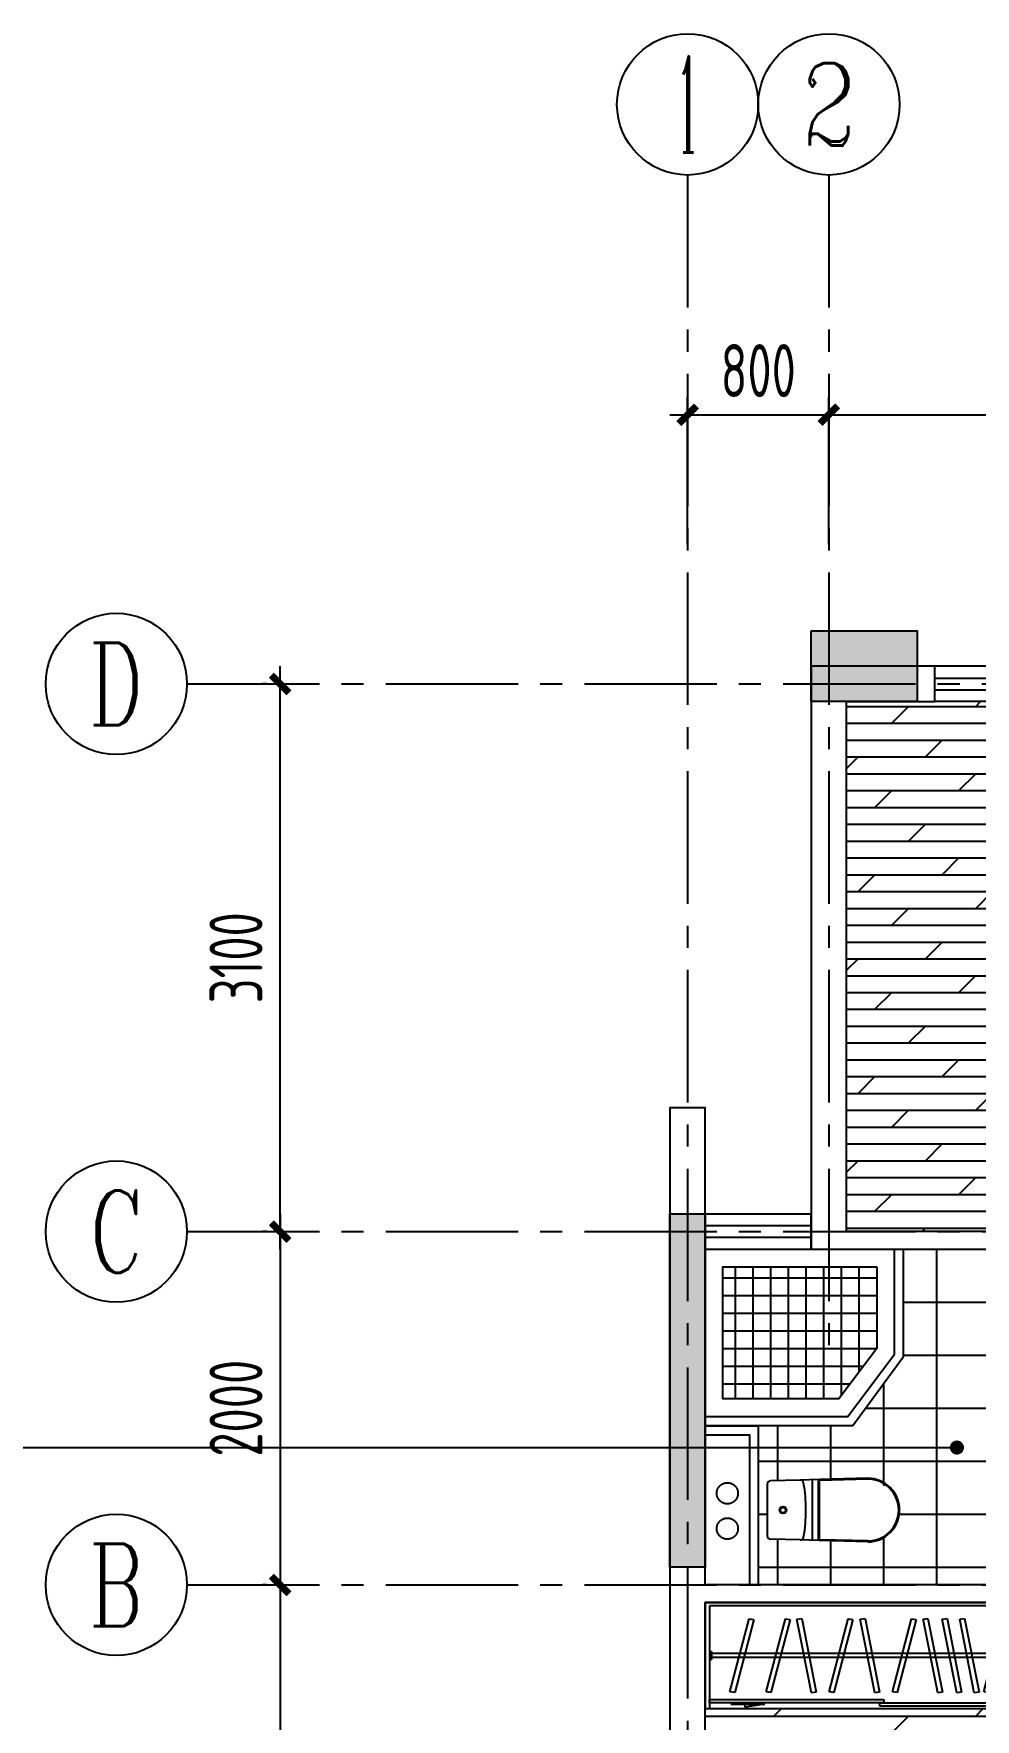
# Model space of a CAD drawing. Header units: millimetres. Extents: x -114775 to 80892, y -123028 to 12078.
# Drawn here: x 22771 to 28103, y -95890 to -86348 of the extents above; entities that cross this region are included whole.
import ezdxf
from ezdxf.enums import TextEntityAlignment as Align

# ---------------------------------------------------------------- set-up
doc = ezdxf.new("R2010")
doc.units = ezdxf.units.MM
doc.header["$LTSCALE"] = 1000
for name, pattern in [('CENTER', [50.8, 31.75, -6.35, 6.35, -6.35]), ('CENTER2', [1.125, 0.75, -0.125, 0.125, -0.125]), ('DASH', [0.35, 0.25, -0.1]), ('PS', [3200, 1500, -200, 1500])]:
    doc.linetypes.add(name, pattern=pattern)
doc.layers.get('0').update_dxf_attribs({"linetype": 'CONTINUOUS'})
doc.layers.get('Defpoints').update_dxf_attribs({"color": 6, "linetype": 'CONTINUOUS'})
for name, color, linetype in [('6#轴网(1-4)20181120$0$11 12 17 18 19 20 21 22-ZW$0$AXIS_轴号_A', 8, 'CONTINUOUS'), ('6#轴网(1-4)20181120$0$11 12 17 18 19 20 21 22-ZW$0$AXIS_轴文_A', 8, 'CONTINUOUS'), ('6#轴网(1-4)20181120$0$AXIS_TEXT', 8, 'CONTINUOUS'), ('A-Lvtry', 5, 'CONTINUOUS'), ('AXIS', 253, 'CENTER'), ('DIM', 3, 'CONTINUOUS'), ('PS', 6, 'PS'), ('PUB_HATCH', 8, 'CONTINUOUS'), ('PUB_TEXT', 7, 'CONTINUOUS'), ('WALL', 2, 'CONTINUOUS'), ('WINDOW', 4, 'CONTINUOUS'), ('剪力墙', 6, 'CONTINUOUS')]:
    doc.layers.add(name, color=color, linetype=linetype)
doc.layers.add('A-FUR', color=8, linetype='CONTINUOUS', plot=False)
doc.styles.add('6#轴网(1-4)20181120$0$11 12 17 18 19 20 21 22-ZW$0$_TCH_AXIS', font='COMPLEX', dxfattribs={"bigfont": 'GBCBIG'})
doc.styles.add('6#轴网(1-4)20181120$0$COMPLEX', font='COMPLEX')
doc.styles.add('ZZ', font='tssdeng.shx', dxfattribs={"width": 0.7, "bigfont": 'tssdchn.shx'})
doc.dimstyles.new('TSSD_100_100', dxfattribs={"dimtxt": 300, "dimasz": 100, "dimexe": 100, "dimexo": 250, "dimgap": 100, "dimtad": 1, "dimdec": 0, "dimzin": 0, "dimdsep": 46, "dimtxsty": 'ZZ', "dimblk": 'ARCHTICK', "dimcen": 0, "dimdle": 100, "dimclrd": 256, "dimclrt": 7, "dimadec": 0, "dimazin": 0, "dimtfac": 1, "dimtdec": 0, "dimtix": 1, "dimtmove": 2, "dimatfit": 3, "dimfxl": 0, "dimtolj": 1, "dimtzin": 0, "dimarcsym": 0})

# ---------------------------------------------------------------- blocks, each defined once
blk = doc.blocks.new('u5g')
at = {"color": 8, "linetype": 'DASH', "ltscale": 20}
for p, q in [((28966, -300), (28976, -300)), ((28976, -300), (28976, -350)), ((30641, -312.5), (28976, -312.5)), ((30651, -300), (30641, -300)), ((30641, -300), (30641, -350)), ((28966, -350), (28976, -350)), ((30641, -337.5), (28976, -337.5)), ((30651, -350), (30641, -350))]:
    blk.add_line(p, q, dxfattribs=at)
at = {"color": 8, "ltscale": 20}
for p, q in [((29071, -623), (29236.1, -623)), ((29236.1, -623), (29141.1, -641.9)), ((29141.1, -641.9), (29141.1, -623)), ((30380.9, -595), (30476, -576.1)), ((30546.1, -595), (30380.9, -595)), ((30476, -576.1), (30476, -595))]:
    blk.add_line(p, q, dxfattribs=at)
at = {"linetype": 'DASH', "ltscale": 20}
for points in [[(30671, 0), (28946, 0), (28946, -650), (30671, -650)], [(28966, -595), (29818.5, -595), (29818.5, -615), (28966, -615)], [(29798.5, -615), (30651, -615), (30651, -635), (29798.5, -635)]]:
    blk.add_lwpolyline(points, close=True, dxfattribs=at)
blk.add_lwpolyline([(30651, -650), (30651, -20), (28966, -20), (28966, -650)], dxfattribs=at)
at = {"color": 8, "linetype": 'DASH', "ltscale": 20}
for points in [[(29066.6, -547.7), (29160.1, -99.8), (29183.1, -104.6), (29089.6, -552.5)], [(29243.3, -547.7), (29336.9, -99.8), (29359.9, -104.6), (29266.3, -552.5)], [(29464.6, -554.1), (29393.8, -102.1), (29417, -98.4), (29487.8, -550.4)], [(29550.7, -547.7), (29644.2, -99.8), (29667.2, -104.6), (29573.7, -552.5)], [(29773.7, -554.1), (29702.9, -102.1), (29726.1, -98.4), (29796.9, -550.4)], [(29859.8, -547.7), (29953.3, -99.8), (29976.3, -104.6), (29882.8, -552.5)], [(30081.1, -554.1), (30010.3, -102.1), (30033.5, -98.4), (30104.3, -550.4)], [(30174.3, -554.1), (30103.5, -102.1), (30126.7, -98.4), (30197.5, -550.4)], [(30259.9, -554.1), (30189.1, -102.1), (30212.3, -98.4), (30283.1, -550.4)], [(30306, -547.7), (30399.5, -99.8), (30422.5, -104.6), (30329, -552.5)], [(30527.3, -554.1), (30456.5, -102.1), (30479.7, -98.4), (30550.5, -550.4)]]:
    blk.add_lwpolyline(points, close=True, dxfattribs=at)
blk = doc.blocks.new('$TCHSYS$WIN2D')
for p, q in [((-0.5, 0.5), (0.5, 0.5)), ((-0.5, 0.5), (-0.5, -0.5)), ((0.5, 0.5), (0.5, -0.5)), ((0.5, 0.1667), (-0.5, 0.1667)), ((0.5, -0.1667), (-0.5, -0.1667)), ((-0.5, -0.5), (0.5, -0.5))]:
    blk.add_line(p, q)
blk = doc.blocks.new('A$C2EEA3612')
at = {"linetype": 'Continuous'}
for p, q in [((-180, 570), (-172.9, 299.7)), ((-175, 570.2), (-168, 299.8)), ((175, 570.2), (168, 299.8)), ((180, 570), (172.9, 299.7)), ((-172.9, 299.7), (-171.1, 240)), ((-163, 295), (163, 295)), ((-163, 290), (163, 290)), ((172.9, 299.7), (171.1, 240)), ((-171.6, 255), (171.6, 255)), ((-171.1, 240), (-169.5, 186.6)), ((171.1, 240), (169.5, 186.6)), ((-169.5, 186.6), (-165.6, 19.4)), ((169.5, 186.6), (165.6, 19.4)), ((-145.6, 0), (145.6, 0))]:
    blk.add_line(p, q, dxfattribs=at)
for radius in [20, 15]:
    blk.add_circle((0, 90), radius, dxfattribs=at)
for centre, radius, start, end in [((0, 570), 180, 0, 180), ((0, 570), 175, 0, 180), ((-163, 300), 10, 181.7534, 270), ((-163, 300), 5, 181.7534, 270), ((163, 300), 5, 270, 358.2466), ((163, 300), 10, 270, 358.2466), ((-149.5, 187.2), 20, 99.85566, 181.7534), ((0, -673.3), 893.4, 80.14434, 99.85566), ((149.5, 187.2), 20, 358.2466, 80.14434), ((-145.6, 20), 20, 181.7534, 270), ((145.6, 20), 20, 270, 358.2466)]:
    blk.add_arc(centre, radius, start, end, dxfattribs=at)
blk = doc.blocks.new('g3wr')
at = {"color": 251}
blk.add_wipeout([(92376.5, 176270.3), (92376.5, 176416), (92376.5, 176561.6), (92382.1, 176575.5), (92395.9, 176581.5), (92459.4, 176583.5), (92576.3, 176580.9), (92666.2, 176588.6), (92736.4, 176588), (92946.5, 176596), (92946.5, 176591), (93056.8, 176558.2), (93056.8, 176558.2), (93126.5, 176416), (93075.6, 176297.8), (92946.5, 176236), (92831.5, 176244.5), (92676.2, 176243), (92576.3, 176251), (92395.9, 176250.4)], dxfattribs=at)
at = {"xscale": -1, "rotation": 270}
blk.add_blockref('A$C2EEA3612', (92376.5, 176416), dxfattribs=at)
blk = doc.blocks.new('6#轴网(1-4)20181120$0$_AXISO')
at = {"color": 8}
blk.add_circle((0, 0), 0.5, dxfattribs=at)
at = {"layer": '6#轴网(1-4)20181120$0$AXIS_TEXT', "color": 8, "style": '6#轴网(1-4)20181120$0$COMPLEX', "width": 1.041667}
blk.add_attdef('A', text='', height=0.56, dxfattribs=at).set_placement((-0.25, -0.28), (0.25, -0.28), align=Align.FIT)
blk = doc.blocks.new('_ArchTick')
at = {"color": 0, "linetype": 'ByBlock', "const_width": 0.4}
blk.add_lwpolyline([(-0.5, -0.5), (0.5, 0.5)], dxfattribs=at)
blk = doc.blocks.new('*D344')
at = {"layer": 'Defpoints', "color": 0}
for p in [(-2307.2, 8900), (-2134.7, 8900), (-2134.7, 5800)]:
    blk.add_point(p, dxfattribs=at)
at = {"layer": 'DIM', "lineweight": -2}
blk.add_line((-2307.2, 5700), (-2307.2, 9000), dxfattribs=at)
at = {"layer": 'DIM', "color": 0, "lineweight": -2}
for p, q in [((-2384.7, 8900), (-2407.2, 8900)), ((-2384.7, 5800), (-2407.2, 5800))]:
    blk.add_line(p, q, dxfattribs=at)
at = {"layer": 'DIM', "lineweight": -2, "xscale": 100, "yscale": 100, "zscale": 100}
for p, rotation in [((-2307.2, 8900), 90), ((-2307.2, 5800), 270)]:
    blk.add_blockref('_ArchTick', p, dxfattribs=dict(at, rotation=rotation))
at = {"layer": 'DIM', "color": 7, "insert": (-2557.2, 7350), "char_height": 300, "attachment_point": 5, "rotation": 90, "style": 'ZZ'}
blk.add_mtext('\\A1;3100', dxfattribs=at)
blk = doc.blocks.new('*D347')
at = {"layer": 'Defpoints', "color": 0}
for p in [(-2134.7, 5800), (-2307.2, 3800), (-2134.7, 3800)]:
    blk.add_point(p, dxfattribs=at)
at = {"layer": 'DIM', "lineweight": -2}
blk.add_line((-2307.2, 5900), (-2307.2, 3700), dxfattribs=at)
at = {"layer": 'DIM', "color": 0, "lineweight": -2}
for p, q in [((-2384.7, 5800), (-2407.2, 5800)), ((-2384.7, 3800), (-2407.2, 3800))]:
    blk.add_line(p, q, dxfattribs=at)
at = {"layer": 'DIM', "lineweight": -2, "xscale": 100, "yscale": 100, "zscale": 100}
for p, rotation in [((-2307.2, 5800), 90), ((-2307.2, 3800), 270)]:
    blk.add_blockref('_ArchTick', p, dxfattribs=dict(at, rotation=rotation))
at = {"layer": 'DIM', "color": 7, "insert": (-2557.2, 4800), "char_height": 300, "attachment_point": 5, "rotation": 90, "style": 'ZZ'}
blk.add_mtext('\\A1;2000', dxfattribs=at)
blk = doc.blocks.new('*D348')
at = {"layer": 'Defpoints', "color": 0}
for p in [(-2134.7, 3800), (-2307.2, 100), (-2134.7, 100)]:
    blk.add_point(p, dxfattribs=at)
at = {"layer": 'DIM', "lineweight": -2}
blk.add_line((-2307.2, 3900), (-2307.2, 0), dxfattribs=at)
at = {"layer": 'DIM', "color": 0, "lineweight": -2}
for p, q in [((-2384.7, 3800), (-2407.2, 3800)), ((-2384.7, 100), (-2407.2, 100))]:
    blk.add_line(p, q, dxfattribs=at)
at = {"layer": 'DIM', "lineweight": -2, "xscale": 100, "yscale": 100, "zscale": 100}
for p, rotation in [((-2307.2, 3800), 90), ((-2307.2, 100), 270)]:
    blk.add_blockref('_ArchTick', p, dxfattribs=dict(at, rotation=rotation))
at = {"layer": 'DIM', "color": 7, "insert": (-2557.2, 1950), "char_height": 300, "attachment_point": 5, "rotation": 90, "style": 'ZZ'}
blk.add_mtext('\\A1;3700', dxfattribs=at)
blk = doc.blocks.new('*D342')
at = {"layer": 'Defpoints', "color": 0}
for p in [(800, 10424), (0, 9440.5), (800, 9440.5)]:
    blk.add_point(p, dxfattribs=at)
at = {"layer": 'DIM', "color": 0, "lineweight": -2}
for p, q in [((0, 9690.5), (0, 10524)), ((800, 9690.5), (800, 10524))]:
    blk.add_line(p, q, dxfattribs=at)
at = {"layer": 'DIM', "lineweight": -2}
blk.add_line((-100, 10424), (900, 10424), dxfattribs=at)
at = {"layer": 'DIM', "lineweight": -2, "xscale": 100, "yscale": 100, "zscale": 100, "rotation": 180}
blk.add_blockref('_ArchTick', (0, 10424), dxfattribs=at)
at = {"layer": 'DIM', "lineweight": -2, "xscale": 100, "yscale": 100, "zscale": 100}
blk.add_blockref('_ArchTick', (800, 10424), dxfattribs=at)
at = {"layer": 'DIM', "color": 7, "insert": (400, 10674), "char_height": 300, "attachment_point": 5, "style": 'ZZ'}
blk.add_mtext('\\A1;800', dxfattribs=at)
blk = doc.blocks.new('*D343')
at = {"layer": 'Defpoints', "color": 0}
for p in [(3400, 10424), (800, 9440.5), (3400, 9440.5)]:
    blk.add_point(p, dxfattribs=at)
at = {"layer": 'DIM', "color": 0, "lineweight": -2}
for p, q in [((800, 9690.5), (800, 10524)), ((3400, 9690.5), (3400, 10524))]:
    blk.add_line(p, q, dxfattribs=at)
at = {"layer": 'DIM', "lineweight": -2}
blk.add_line((700, 10424), (3500, 10424), dxfattribs=at)
at = {"layer": 'DIM', "lineweight": -2, "xscale": 100, "yscale": 100, "zscale": 100, "rotation": 180}
blk.add_blockref('_ArchTick', (800, 10424), dxfattribs=at)
at = {"layer": 'DIM', "lineweight": -2, "xscale": 100, "yscale": 100, "zscale": 100}
blk.add_blockref('_ArchTick', (3400, 10424), dxfattribs=at)
at = {"layer": 'DIM', "color": 7, "insert": (2100, 10674), "char_height": 300, "attachment_point": 5, "style": 'ZZ'}
blk.add_mtext('\\A1;2600', dxfattribs=at)
blk = doc.blocks.new('B20190222125856')
at = {"layer": 'AXIS', "linetype": 'CENTER2'}
for p, q in [((0, 11781), (0, -2685.7)), ((800, 11781), (800, 5144.8)), ((-2834.7, 8900), (8251.2, 8900)), ((-2834.7, 5800), (8251.2, 5800)), ((-2834.7, 3800), (8251.2, 3800))]:
    blk.add_line(p, q, dxfattribs=at)
at = {"layer": '6#轴网(1-4)20181120$0$11 12 17 18 19 20 21 22-ZW$0$AXIS_轴号_A'}
ref = blk.add_blockref('6#轴网(1-4)20181120$0$_AXISO', (0, 12181), dxfattribs=dict(at, xscale=800, yscale=800, zscale=800))
ref.add_attrib('A', '1', dxfattribs={"layer": '6#轴网(1-4)20181120$0$11 12 17 18 19 20 21 22-ZW$0$AXIS_轴文_A', "height": 544.8, "style": '6#轴网(1-4)20181120$0$11 12 17 18 19 20 21 22-ZW$0$_TCH_AXIS', "width": 0.555556}).set_placement((-64.9, 11908.6), (64.9, 11908.6), align=Align.FIT)
ref = blk.add_blockref('6#轴网(1-4)20181120$0$_AXISO', (800, 12181), dxfattribs=dict(at, xscale=800, yscale=800, zscale=800))
ref.add_attrib('A', '2', dxfattribs={"layer": '6#轴网(1-4)20181120$0$11 12 17 18 19 20 21 22-ZW$0$AXIS_轴文_A', "height": 465.9, "style": '6#轴网(1-4)20181120$0$11 12 17 18 19 20 21 22-ZW$0$_TCH_AXIS'}).set_placement((644.7, 11948), (955.3, 11948), align=Align.FIT)
at = {"layer": '6#轴网(1-4)20181120$0$11 12 17 18 19 20 21 22-ZW$0$AXIS_轴号_A', "color": 6}
ref = blk.add_blockref('6#轴网(1-4)20181120$0$_AXISO', (-3234.7, 8900), dxfattribs=dict(at, xscale=800, yscale=800, zscale=800))
ref.add_attrib('A', 'D', dxfattribs={"layer": '6#轴网(1-4)20181120$0$11 12 17 18 19 20 21 22-ZW$0$AXIS_轴文_A', "height": 465.9, "style": '6#轴网(1-4)20181120$0$11 12 17 18 19 20 21 22-ZW$0$_TCH_AXIS', "width": 0.823529}).set_placement((-3390, 8667), (-3079.3, 8667), align=Align.FIT)
ref = blk.add_blockref('6#轴网(1-4)20181120$0$_AXISO', (-3234.7, 5800), dxfattribs=dict(at, xscale=800, yscale=800, zscale=800))
ref.add_attrib('A', 'C', dxfattribs={"layer": '6#轴网(1-4)20181120$0$11 12 17 18 19 20 21 22-ZW$0$AXIS_轴文_A', "height": 465.9, "style": '6#轴网(1-4)20181120$0$11 12 17 18 19 20 21 22-ZW$0$_TCH_AXIS', "width": 0.933333}).set_placement((-3390, 5567), (-3079.3, 5567), align=Align.FIT)
ref = blk.add_blockref('6#轴网(1-4)20181120$0$_AXISO', (-3234.7, 3800), dxfattribs=dict(at, xscale=800, yscale=800, zscale=800))
ref.add_attrib('A', 'B', dxfattribs={"layer": '6#轴网(1-4)20181120$0$11 12 17 18 19 20 21 22-ZW$0$AXIS_轴文_A', "height": 465.9, "style": '6#轴网(1-4)20181120$0$11 12 17 18 19 20 21 22-ZW$0$_TCH_AXIS', "width": 0.823529}).set_placement((-3390, 3567), (-3079.3, 3567), align=Align.FIT)
at = {"layer": 'DIM'}
for base, p1, p2, picture, middle in [((800, 10424), (0, 9440.5), (800, 9440.5), '*D342', (400, 10674)), ((3400, 10424), (800, 9440.5), (3400, 9440.5), '*D343', (2100, 10674))]:
    dim = blk.add_linear_dim(base=base, p1=p1, p2=p2, dimstyle='TSSD_100_100', dxfattribs=at)
    dim.commit()
    dim.dimension.update_dxf_attribs({"geometry": picture, "text_midpoint": middle})
for base, p1, p2, picture, middle in [((-2307.2, 8900), (-2134.7, 5800), (-2134.7, 8900), '*D344', (-2557.2, 7350)), ((-2307.2, 3800), (-2134.7, 5800), (-2134.7, 3800), '*D347', (-2557.2, 4800)), ((-2307.2, 100), (-2134.7, 3800), (-2134.7, 100), '*D348', (-2557.2, 1950))]:
    dim = blk.add_linear_dim(base=base, p1=p1, p2=p2, angle=90, dimstyle='TSSD_100_100', dxfattribs=at)
    dim.commit()
    dim.dimension.update_dxf_attribs({"geometry": picture, "text_midpoint": middle})

msp = doc.modelspace()

# ---------------------------------------------------------------- hatches: boundary and pattern name
at = {"layer": 'PUB_HATCH'}
for points in [[(27174, -89729), (27774, -89729), (27774, -90129), (27174, -90129)], [(26374, -93029), (26574, -93029), (26574, -95029), (26374, -95029), (26374, -93229)]]:
    msp.add_hatch(color=256, dxfattribs=at).paths.add_polyline_path(points)
at = {"layer": 'PUB_TEXT'}
h = msp.add_hatch(dxfattribs=at)
h.set_pattern_fill('DOLMIT', color=250, scale=15)
h.set_pattern_definition([(0, (3531.06, -98729.02), (0, 95.25), []), (45, (3531.06, -98729.02), (-190.5, 190.5), [134.704, -269.4077])])
h.paths.add_polyline_path([(28774, -93129), (28824, -93129), (29724, -93129), (29774, -93129), (29774, -90129), (29374, -90129), (27874, -90129), (27374, -90129), (27374, -93129)])
h.paths.add_polyline_path([(29774, -95229), (29724, -95229), (28824, -95229), (28774, -95229), (28673.8, -95229), (28673.8, -95829), (28573.9, -95829), (28573.9, -95829), (26574, -95829), (26574, -98729), (26974, -98729), (28474, -98729), (29774, -98729)])
h = msp.add_hatch(dxfattribs=at)
h.set_pattern_fill('_USER', color=250, scale=300, double=1, pattern_type=0)
h.set_pattern_definition([(0, (28184.7, -93229.02), (0, 300), []), (90, (28184.7, -93229.02), (-300, 2e-14), [])])
h.paths.add_polyline_path([(28674, -94229), (28674, -93229), (27695.4, -93229), (27695.4, -93837), (27409.5, -94226.7), (26874, -94226.7), (26874, -95129), (28674, -95129), (28674, -95029)])
h = msp.add_hatch(dxfattribs=at)
h.set_pattern_fill('_USER', color=250, scale=100, double=1, pattern_type=0)
h.set_pattern_definition([(0, (27545.41, -93790.18), (0, 100), []), (90, (27545.41, -93790.18), (-100, 6e-15), [])])
h.paths.add_polyline_path([(27545.4, -93329), (27545.4, -93790.2), (27330.8, -94076.7), (26674, -94076.7), (26674, -93329)])

# ---------------------------------------------------------------- linework, layer by layer
at = {"layer": 'A-Lvtry', "ltscale": 3}
for points in [[(26574, -94226.7), (27409.5, -94226.7), (27695.4, -93837), (27695.4, -93229)], [(26574, -94176.7), (27380.8, -94176.7), (27645.4, -93823.5), (27645.4, -93229)]]:
    msp.add_lwpolyline(points, dxfattribs=at)
at = {"layer": 'PS', "ltscale": 0.5}
for centre in [(26699, -94610.6), (26699, -94810.6)]:
    msp.add_circle(centre, 60, dxfattribs=at)
at = {"layer": 'PUB_TEXT'}
msp.add_line((22703.5, -94351.7), (27998.7, -94351.7), dxfattribs=at)
at = {"layer": 'PUB_TEXT', "color": 250}
msp.add_lwpolyline([(27545.4, -93329), (27545.4, -93790.2), (27330.8, -94076.7), (26674, -94076.7), (26674, -93329)], close=True, dxfattribs=at)
at = {"layer": 'PUB_TEXT', "const_width": 40}
msp.add_lwpolyline([(27998.7, -94371.7, 1), (27998.7, -94331.7, 1)], format="xyb", close=True, dxfattribs=at)
at = {"layer": 'WALL'}
msp.add_lwpolyline([(27374, -93129), (27374, -90129), (27874, -90129), (27874, -89929), (27174, -89929), (27174, -93029), (27174, -93229), (27274, -93229), (28674, -93229), (28674, -94229), (28774, -94229), (28774, -93229), (28824, -93229), (28824, -93129), (28774, -93129)], close=True, dxfattribs=at)
for points in [[(26974, -99329), (26974, -98729), (26574, -98729), (26574, -95229), (28774, -95229), (28824, -95229), (28824, -95129), (28774, -95129), (28774, -95029), (28674, -95029), (28674, -95129), (26574, -95129), (26574, -93229), (26574, -93029), (26574, -92429), (26374, -92429), (26374, -93129), (26374, -95129), (26374, -98929), (26874, -98929), (26874, -99529), (26974, -99529), (26974, -99329)], [(26574, -94229), (26874, -94229), (26874, -95129)], [(26574, -94279), (26824, -94279), (26824, -95129)]]:
    msp.add_lwpolyline(points, dxfattribs=at)
at = {"layer": '剪力墙', "elevation": 0}
for points in [[(27174, -89729), (27774, -89729), (27774, -90129), (27174, -90129)], [(26374, -93029), (26574, -93029), (26574, -95029), (26374, -95029), (26374, -93229)]]:
    msp.add_lwpolyline(points, close=True, dxfattribs=at)
for points in [[(27374, -90129), (27374, -90129)], [(26374, -93229), (26374, -93229)]]:
    msp.add_lwpolyline(points, dxfattribs=at)

# ---------------------------------------------------------------- block references
at = {"layer": 'A-FUR', "xscale": 1.159400000236928, "yscale": 0.9231000000145286}
msp.add_blockref('u5g', (-6986, -95229), dxfattribs=at)
at = {"layer": 'DIM', "color": 200}
msp.add_blockref('B20190222125856', (26474, -98929), dxfattribs=at)
at = {"layer": 'WINDOW', "yscale": 200, "rotation": 180}
for p, xscale, zscale in [((28624, -90029), 1500, 1500), ((26874, -93129), -600, -600)]:
    msp.add_blockref('$TCHSYS$WIN2D', p, dxfattribs=dict(at, xscale=xscale, zscale=zscale))

# ---------------------------------------------------------------- next in the draw order: block references
at = {"layer": 'A-Lvtry', "ltscale": 3, "extrusion": (0, 0, -1), "zscale": -1, "rotation": 180}
msp.add_blockref('g3wr', (65452.5, 81710.5), dxfattribs=at)

doc.saveas('drawing.dxf')
